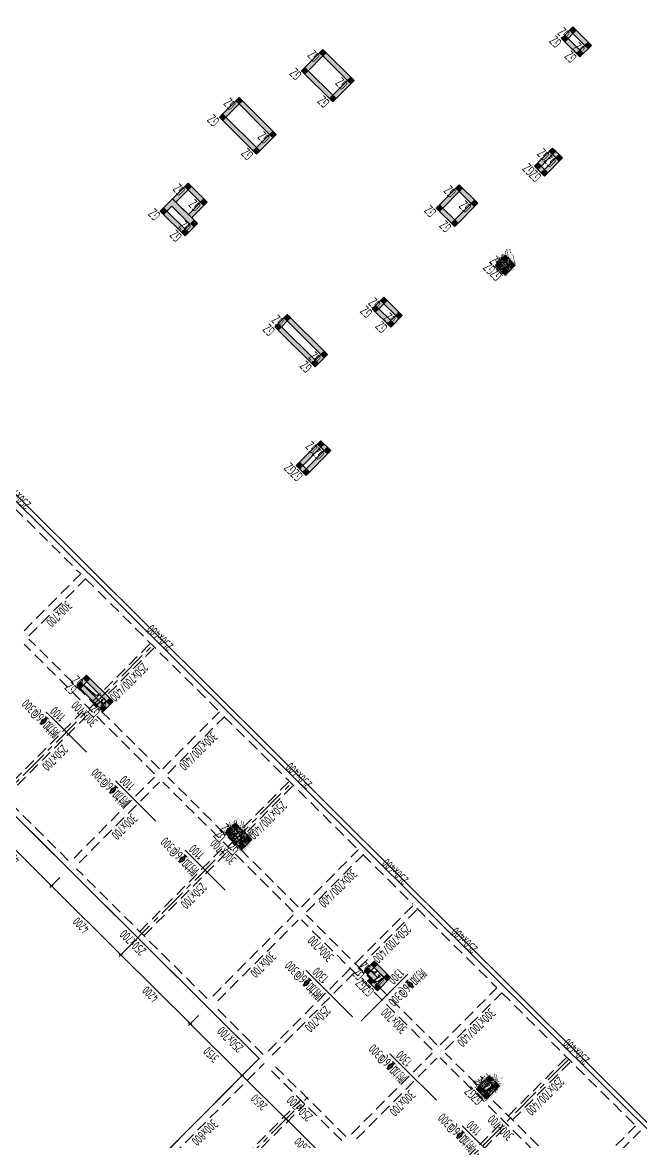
# Model space of a CAD drawing. Extents: x 517450926 to 520131079, y 3499134486 to 3500888201.
# Drawn here: x 518456672 to 518483211, y 3500326340 to 3500374383 of the extents above; entities that cross this region are included whole.
import ezdxf
from ezdxf.enums import TextEntityAlignment as Align

# ---------------------------------------------------------------- set-up
doc = ezdxf.new("R2010")
doc.units = 0
doc.header["$LTSCALE"] = 1000
doc.header["$MEASUREMENT"] = 0
doc.linetypes.add('CENTER', pattern=[2, 1.25, -0.25, 0.25, -0.25])
doc.linetypes.add('DASHED', pattern=[0.75, 0.5, -0.25])
doc.layers.get('0').update_dxf_attribs({"linetype": 'CONTINUOUS'})
doc.layers.get('Defpoints').update_dxf_attribs({"color": 2, "linetype": 'CONTINUOUS'})
for name, color, linetype in [('S_AXIS', 8, 'CENTER'), ('S_AXIS_DIMS', 3, 'CONTINUOUS'), ('S_BEAM', 4, 'DASHED'), ('S_BEAM_SECD_TEXT_HORZ', 9, 'CONTINUOUS'), ('S_BEAM_TEXT_HORZ', 7, 'CONTINUOUS'), ('S_BEAM_TEXT_VERT', 41, 'CONTINUOUS'), ('S_COLU', 2, 'CONTINUOUS'), ('S_COLU_HACH', 15, 'CONTINUOUS'), ('S_COLU_TEXT', 7, 'CONTINUOUS'), ('S_DETL', 7, 'CONTINUOUS'), ('S_DETL_HACH', 254, 'CONTINUOUS'), ('S_FLOR_ENHN', 91, 'DASHED'), ('S_FLOR_TEXT', 51, 'CONTINUOUS'), ('S_HOLE', 201, 'CONTINUOUS'), ('S_PLAN_REIN', 1, 'CONTINUOUS')]:
    doc.layers.add(name, color=color, linetype=linetype)
doc.styles.add('TH-STYLE3', font='tssdeng.shx', dxfattribs={"width": 0.7, "bigfont": 'tssdchn.shx'})
doc.styles.add('样式 1', font='Tssdeng.shx', dxfattribs={"width": 0.7, "bigfont": 'Tssdchn.shx'})
doc.dimstyles.new('TSSD_100_100', dxfattribs={"dimtxt": 375, "dimasz": 100, "dimexe": 100, "dimexo": 0, "dimgap": 125, "dimtad": 1, "dimdec": 1, "dimdsep": 46, "dimtxsty": 'TH-STYLE3', "dimblk": 'ARCHTICK', "dimcen": -100, "dimdle": 100, "dimclrt": 7, "dimadec": 0, "dimazin": 0, "dimtfac": 1, "dimtdec": 1, "dimtix": 1, "dimtmove": 2, "dimatfit": 3, "dimldrblk": 'ARCHTICK', "dimfxl": 500, "dimfxlon": 1, "dimtolj": 1, "dimtzin": 0, "dimarcsym": 0})
pattern_1 = [(49.99999999999999, (-4138.909421205521, -3263.730762004852), (71.72601826007536, -6.275213498259504), [7.5, -82.5]), (355, (-4138.909421205521, -3263.730762004852), (-13.8751333613, 75.21921337000119), [6, -66]), (100.45144446, (-4132.93225312233, -3264.253695964813), (57.8508846727112, 68.94399909686294), [6.374019199999998, -70.11421119999997]), (46.18420000000002, (-4138.909421205521, -3243.730761528015), (106.7241330671573, -16.55192807930766), [11.25, -123.75]), (96.63563549, (-4130.015746593475, -3245.110092639923), (93.46619456742285, 97.41186007745506), [9.5610342, -105.171376]), (351.1841639899999, (-4138.909421205521, -3243.730761528015), (93.46619450547733, 97.41186002699904), [9, -99.0000001]), (20.99999999999998, (-4128.909420967102, -3248.730761528015), (59.69070521184618, -40.2618890665339), [7.5, -82.5]), (326.0000000000001, (-4128.909420967102, -3248.730761528015), (24.33153319215817, 72.5150045046853), [6, -66]), (71.45144473999999, (-4123.935195684433, -3252.085919380188), (84.02223767299711, 32.25311528063538), [6.374019000000001, -70.1142112]), (37.50000000000001, (-4138.909421205521, -3263.730762004852), (1.215985531729071, 33.28938538313115), [0, -65.19999999999999, 0, -67, 0, -66.25]), (7.499999999999987, (-4138.909421205521, -3263.730762004852), (26.30695374421486, 39.44117118823603), [0, -38.2, 0, -63.7, 0, -25.25]), (327.4999999999999, (-4161.209421157837, -3263.730761528015), (53.38224361724092, -2.255487173437977), [0, -25, 0, -78, 0, -103.5]), (317.5, (-4171.209421157837, -3263.730761528015), (58.31861693423862, 10.01049823323177), [0, -32.49999999999999, 0, -51.79999999999999, 0, -73.49999999999999])]

# ---------------------------------------------------------------- blocks, each defined once
blk = doc.blocks.new('_ArchTick')
at = {"color": 0, "const_width": 0.25}
blk.add_lwpolyline([(-0.5303300858904549, -0.5303300858895454), (0.5303300858904549, 0.5303300858895454)], dxfattribs=at)
blk = doc.blocks.new('*D200')
at = {"layer": 'Defpoints', "color": 0, "transparency": 16777216}
for p in [(518468712.2200921, 3500328039.762337), (518467988.9132516, 3500327312.473212), (518470555.8642349, 3500326206.465788)]:
    blk.add_point(p, dxfattribs=at)
at = {"layer": 'S_AXIS_DIMS', "color": 0, "lineweight": -2, "transparency": 16777216}
for p, q in [((518468341.4947124, 3500327666.995868), (518467918.3969595, 3500327241.568681)), ((518469903.3355839, 3500325408.533333), (518467918.0087204, 3500327382.989504)), ((518470185.0125134, 3500325833.572281), (518469761.9147606, 3500325408.145094))]:
    blk.add_line(p, q, dxfattribs=at)
at = {"layer": 'S_AXIS_DIMS', "color": 0, "lineweight": -2, "transparency": 16777216, "xscale": 100, "yscale": 100, "zscale": 100}
for p, rotation in [((518467988.9132516, 3500327312.473212), 135.1572922653654), ((518469832.4310527, 3500325479.049625), 315.1572922653655)]:
    blk.add_blockref('_ArchTick', p, dxfattribs=dict(at, rotation=rotation))
at = {"layer": 'S_AXIS_DIMS', "color": 7, "transparency": 16777216, "insert": (518468690.3087392, 3500326174.184759), "char_height": 375, "attachment_point": 5, "rotation": 135.1572922653654, "style": 'TH-STYLE3'}
blk.add_mtext('\\A1;2600', dxfattribs=at)
blk = doc.blocks.new('*D201')
at = {"layer": 'Defpoints', "color": 0, "transparency": 16777216}
for p in [(518464599.8836174, 3500332129.834293), (518463876.4504483, 3500331402.418144), (518466833.2682326, 3500329908.425961)]:
    blk.add_point(p, dxfattribs=at)
at = {"layer": 'S_AXIS_DIMS', "color": 0, "lineweight": -2, "transparency": 16777216}
for p, q in [((518466180.8659198, 3500329110.62054), (518463805.545917, 3500331472.934436)), ((518464229.031909, 3500331756.9408), (518463805.9341562, 3500331331.513613)), ((518466462.5428495, 3500329535.659488), (518466039.4450967, 3500329110.232301))]:
    blk.add_line(p, q, dxfattribs=at)
at = {"layer": 'S_AXIS_DIMS', "color": 0, "lineweight": -2, "transparency": 16777216, "xscale": 100, "yscale": 100, "zscale": 100}
for p, rotation in [((518463876.4504483, 3500331402.418144), 135.1572922653654), ((518466109.9613888, 3500329181.136832), 315.1572922653655)]:
    blk.add_blockref('_ArchTick', p, dxfattribs=dict(at, rotation=rotation))
at = {"layer": 'S_AXIS_DIMS', "color": 7, "transparency": 16777216, "insert": (518464772.8425057, 3500330070.200828), "char_height": 375, "attachment_point": 5, "rotation": 135.1572922653654, "style": 'TH-STYLE3'}
blk.add_mtext('\\A1;3150', dxfattribs=at)
blk = doc.blocks.new('*D202')
at = {"layer": 'Defpoints', "color": 0, "transparency": 16777216}
for p in [(518461621.8933091, 3500335091.51856), (518460898.46014, 3500334364.102411), (518464599.8836174, 3500332129.834293)]:
    blk.add_point(p, dxfattribs=at)
at = {"layer": 'S_AXIS_DIMS', "color": 0, "lineweight": -2, "transparency": 16777216}
for p, q in [((518463947.3549783, 3500331331.901851), (518460827.5556087, 3500334434.618703)), ((518461251.0416007, 3500334718.625067), (518460827.9438479, 3500334293.19788)), ((518464229.031908, 3500331756.940799), (518463805.9341552, 3500331331.513612))]:
    blk.add_line(p, q, dxfattribs=at)
at = {"layer": 'S_AXIS_DIMS', "color": 0, "lineweight": -2, "transparency": 16777216, "xscale": 100, "yscale": 100, "zscale": 100}
for p, rotation in [((518460898.46014, 3500334364.102411), 135.1572922653654), ((518463876.4504473, 3500331402.418142), 315.1572922653655)]:
    blk.add_blockref('_ArchTick', p, dxfattribs=dict(at, rotation=rotation))
at = {"layer": 'S_AXIS_DIMS', "color": 7, "transparency": 16777216, "insert": (518462167.0918806, 3500332661.683617), "char_height": 375, "attachment_point": 5, "rotation": 135.1572922653654, "style": 'TH-STYLE3'}
blk.add_mtext('\\A1;4200', dxfattribs=at)
blk = doc.blocks.new('*D203')
at = {"layer": 'Defpoints', "color": 0, "transparency": 16777216}
for p in [(518458643.9030025, 3500338053.202831), (518457920.4698329, 3500337325.786682), (518461621.8933091, 3500335091.51856)]:
    blk.add_point(p, dxfattribs=at)
at = {"layer": 'S_AXIS_DIMS', "color": 0, "lineweight": -2, "transparency": 16777216}
for p, q in [((518458273.0512938, 3500337680.309338), (518457849.9535408, 3500337254.882151)), ((518460969.3646722, 3500334293.586121), (518457849.5653017, 3500337396.302974)), ((518461251.0416021, 3500334718.625069), (518460827.9438491, 3500334293.197881))]:
    blk.add_line(p, q, dxfattribs=at)
at = {"layer": 'S_AXIS_DIMS', "color": 0, "lineweight": -2, "transparency": 16777216, "xscale": 100, "yscale": 100, "zscale": 100}
for p, rotation in [((518457920.4698329, 3500337325.786682), 135.1572922653654), ((518460898.4601412, 3500334364.102412), 315.1572922653655)]:
    blk.add_blockref('_ArchTick', p, dxfattribs=dict(at, rotation=rotation))
at = {"layer": 'S_AXIS_DIMS', "color": 7, "transparency": 16777216, "insert": (518459189.1015742, 3500335623.367887), "char_height": 375, "attachment_point": 5, "rotation": 135.1572922653654, "style": 'TH-STYLE3'}
blk.add_mtext('\\A1;4200', dxfattribs=at)
blk = doc.blocks.new('*D204')
at = {"layer": 'Defpoints', "color": 0, "transparency": 16777216}
for p in [(518455665.9126854, 3500341014.887097), (518454942.4795222, 3500340287.470954), (518458643.9030025, 3500338053.202831)]:
    blk.add_point(p, dxfattribs=at)
at = {"layer": 'S_AXIS_DIMS', "color": 0, "lineweight": -2, "transparency": 16777216}
for p, q in [((518455295.0609829, 3500340641.99361), (518454871.9632301, 3500340216.566423)), ((518457991.3743646, 3500337255.27039), (518454871.574991, 3500340357.987246)), ((518458273.0512941, 3500337680.309338), (518457849.9535413, 3500337254.882151))]:
    blk.add_line(p, q, dxfattribs=at)
at = {"layer": 'S_AXIS_DIMS', "color": 0, "lineweight": -2, "transparency": 16777216, "xscale": 100, "yscale": 100, "zscale": 100}
for p, rotation in [((518454942.4795222, 3500340287.470954), 135.1572922653654), ((518457920.4698334, 3500337325.786682), 315.1572922653655)]:
    blk.add_blockref('_ArchTick', p, dxfattribs=dict(at, rotation=rotation))
at = {"layer": 'S_AXIS_DIMS', "color": 7, "transparency": 16777216, "insert": (518456211.1112647, 3500338585.052158), "char_height": 375, "attachment_point": 5, "rotation": 135.1572922653654, "style": 'TH-STYLE3'}
blk.add_mtext('\\A1;4200', dxfattribs=at)
blk = doc.blocks.new('*D274')
at = {"layer": 'Defpoints', "color": 0, "linetype": 'ByBlock', "transparency": 16777216}
for p in [(518492728.8326523, 3500360413.651875), (518480770.0799868, 3500349120.81781), (518484655.4987247, 3500346222.291431), (518484347.5963771, 3500344857.716622), (518499003.8960669, 3500330986.841314)]:
    blk.add_point(p, dxfattribs=at)
at = {"layer": 'S_AXIS_DIMS', "color": 0, "linetype": 'ByBlock', "lineweight": -2, "transparency": 16777216}
blk.add_arc((518484594.9764324, 3500345316.864654), 907.4472984493241, 61.68507382929456, 135.1572922645597, dxfattribs=at)
at = {"layer": 'S_AXIS_DIMS', "color": 0, "linetype": 'ByBlock', "lineweight": -2, "transparency": 16777216, "xscale": 100, "yscale": 100, "zscale": 100}
for p, rotation in [((518483951.5551797, 3500345956.762842), 225.1572922645597), ((518485025.3946271, 3500346115.739348), 331.6850738292945)]:
    blk.add_blockref('_ArchTick', p, dxfattribs=dict(at, rotation=rotation))
at = {"layer": 'S_AXIS_DIMS', "color": 7, "linetype": 'ByBlock', "transparency": 16777216, "insert": (518484507.8471344, 3500345905.397382), "char_height": 375, "attachment_point": 5, "rotation": 188.42118304689592, "style": 'TH-STYLE3'}
blk.add_mtext('\\A1;73°', dxfattribs=at)
blk = doc.blocks.new('*D184')
at = {"layer": 'Defpoints', "color": 0, "transparency": 16777216}
for p in [(518466833.2682323, 3500329908.425961), (518466109.9613976, 3500329181.136841), (518468712.3464351, 3500328039.889375)]:
    blk.add_point(p, dxfattribs=at)
at = {"layer": 'S_AXIS_DIMS', "color": 0, "lineweight": -2, "transparency": 16777216}
for p, q in [((518466462.5428584, 3500329535.659497), (518466039.4451053, 3500329110.23231)), ((518468059.8177879, 3500327241.956924), (518466039.0568666, 3500329251.653133)), ((518468341.4947174, 3500327666.995872), (518467918.3969643, 3500327241.568685))]:
    blk.add_line(p, q, dxfattribs=at)
at = {"layer": 'S_AXIS_DIMS', "color": 0, "lineweight": -2, "transparency": 16777216, "xscale": 100, "yscale": 100, "zscale": 100}
for p, rotation in [((518466109.9613976, 3500329181.136841), 135.1572922653654), ((518467988.9132566, 3500327312.473216), 315.1572922653655)]:
    blk.add_blockref('_ArchTick', p, dxfattribs=dict(at, rotation=rotation))
at = {"layer": 'S_AXIS_DIMS', "color": 7, "transparency": 16777216, "insert": (518466829.0739141, 3500328025.228369), "char_height": 375, "attachment_point": 5, "rotation": 135.1572922653654, "style": 'TH-STYLE3'}
blk.add_mtext('\\A1;2650', dxfattribs=at)
blk = doc.blocks.new('A$C04C438BD')
at = {"layer": 'S_COLU_HACH'}
blk.add_hatch(color=256, dxfattribs=at).paths.add_polyline_path([(0, 200), (200, 200), (200, 0), (0, 0)])
at = {"layer": 'S_COLU'}
blk.add_lwpolyline([(0, 200), (200, 200), (200, 0), (0, 0)], close=True, dxfattribs=at)
at = {"layer": 'S_COLU_TEXT', "style": 'TH-STYLE3', "width": 0.65}
blk.add_text('GZ', height=420, dxfattribs=at).set_placement((70, 270))
blk = doc.blocks.new('A$C764F1892')
at = {"layer": 'S_DETL_HACH'}
h = blk.add_hatch(dxfattribs=at)
h.set_pattern_fill('AR-CONC', color=256, scale=10)
h.set_pattern_definition(pattern_1)
h.paths.add_polyline_path([(98500.5081717968, 42205.2182393074), (98500.49138855934, 43005.21823835373), (97900.4982073307, 43004.12108755112), (97900.51499223709, 42204.12108850479)])
h.paths.add_polyline_path([(98300.49988651276, 42405.21823978424), (98100.49988627434, 42404.12108612061), (98100.49988603592, 42804.12108707428), (98300.49988746643, 42805.21823978424)], flags=16)
h = blk.add_hatch(dxfattribs=at)
h.set_pattern_fill('AR-CONC', color=256, scale=10)
h.set_pattern_definition(pattern_1)
h.paths.add_polyline_path([(104500.4999988079, 42204.12104845047), (105500.4999921322, 42204.12104654312), (105500.4999959469, 42804.1210474968), (105100.4999995232, 42804.12104797363), (105100.4999995232, 43004.12107896805), (104500.4999980927, 43004.12107849121)])
h.paths.add_polyline_path([(104700.4999988079, 42404.12104797363), (104700.4999978542, 42804.12107849121), (104900.4999992847, 42804.12107849121), (104900.4999995232, 42604.12104940414), (105300.4999945164, 42604.12104797363), (105300.4999935627, 42404.12104701996)], flags=16)
h = blk.add_hatch(dxfattribs=at)
h.set_pattern_fill('AR-CONC', color=256, scale=10)
h.set_pattern_definition(pattern_1)
h.paths.add_polyline_path([(112900.2725589275, 42204.12953567505), (113900.2725548744, 42204.11275243759), (113900.499982357, 42804.10593032837), (112900.4999873638, 42804.12271595001)])
h.paths.add_polyline_path([(113100.2725584507, 42404.12103700638), (113100.4999873638, 42604.12103700638), (113700.4999845028, 42604.12103748322), (113700.9510924816, 42404.12103748322)], flags=16)
h = blk.add_hatch(dxfattribs=at)
h.set_pattern_fill('AR-CONC', color=256, scale=10)
h.set_pattern_definition(pattern_1)
h.paths.add_polyline_path([(121300.4999873638, 42204.12097978592), (122900.4999928474, 42204.12097930908), (122900.4999916553, 42804.12096261978), (121300.4999871254, 42804.12096214294)])
h.paths.add_polyline_path([(121500.499986887, 42404.12097978592), (121500.4999871254, 42604.12096214294), (122700.4999921322, 42604.12096261978), (122700.4999923706, 42404.12097930908)], flags=16)
h = blk.add_hatch(dxfattribs=at)
h.set_pattern_fill('AR-CONC', color=256, scale=10)
h.set_pattern_definition(pattern_1)
h.paths.add_polyline_path([(122270.5052266121, 27979.33883428574), (122870.5048058033, 27979.33883428574), (122870.5048058033, 29479.33866739273), (122270.5052268505, 29479.33866691589)])
h.paths.add_polyline_path([(122470.5052268505, 28179.33883428574), (122470.5052268505, 29279.33866691589), (122670.5048062801, 29279.33866691589), (122670.5048058033, 28179.33883428574)], flags=16)
h = blk.add_hatch(dxfattribs=at)
h.set_pattern_fill('AR-CONC', color=256, scale=10)
h.set_pattern_definition(pattern_1)
h.paths.add_polyline_path([(125280.4750881195, 25154.35542726517), (127720.5005919933, 25154.33863544464), (127720.5005931854, 25904.33852863312), (125280.4750883579, 25904.35531949997)])
h.paths.add_polyline_path([(125480.4750883579, 25354.35374736786), (125480.4750881195, 25704.35364055634), (127520.5005919933, 25704.34020900726), (127520.5005919933, 25354.34031438828)], flags=16)
h = blk.add_hatch(dxfattribs=at)
h.set_pattern_fill('AR-CONC', color=256, scale=10)
h.set_pattern_definition(pattern_1)
h.paths.add_polyline_path([(133200.500595808, 25104.12337779999), (134700.6544926167, 25104.12337827682), (134700.6544909477, 25854.2011346817), (133200.5005939007, 25854.20113325119)])
h.paths.add_polyline_path([(133400.5005948544, 25354.1831870079), (133400.5005943775, 25654.20113420486), (134500.654491663, 25654.20113420486), (134500.6544923782, 25354.18318748474)], flags=16)
h = blk.add_hatch(dxfattribs=at)
h.set_pattern_fill('AR-CONC', color=256, scale=10)
h.set_pattern_definition(pattern_1)
h.paths.add_polyline_path([(133750.4999945164, 25104.12337779999), (133550.4999945164, 25104.12337827682), (133550.4999940395, 24154.12337732315), (134700.499994278, 24154.12337875366), (134700.4999940395, 25104.12337875366), (134500.4999945164, 25104.12337827682), (134500.4999940395, 24354.12337827682), (133750.499994278, 24354.12337779999)])
h = blk.add_hatch(dxfattribs=at)
h.set_pattern_fill('AR-CONC', color=256, scale=10)
h.set_pattern_definition(pattern_1)
h.paths.add_polyline_path([(124180.4177405834, 22404.32583284378), (124180.4177396297, 21704.32583284378), (125300.417740345, 21704.32583141327), (125300.4177408218, 22404.32583093643)])
h.paths.add_polyline_path([(125100.4177410603, 22204.32583093643), (125100.417740345, 21904.32583093643), (124380.4177396297, 21904.32583189011), (124380.4177398682, 22204.32583236694)], flags=16)
h = blk.add_hatch(dxfattribs=at)
h.set_pattern_fill('AR-CONC', color=256, scale=10)
h.set_pattern_definition(pattern_1)
h.paths.add_polyline_path([(133501.5358030796, 21204.12119722366), (133501.5358030796, 20004.12119722366), (135750.4999945164, 20004.12119674683), (135750.499994278, 21204.1211977005)])
h.paths.add_polyline_path([(135550.499994278, 21004.12119722366), (135550.4999945164, 20204.12119722366), (133701.5358030796, 20204.12119722366), (133701.5358030796, 21004.12119722366)], flags=16)
h = blk.add_hatch(dxfattribs=at)
h.set_pattern_fill('AR-CONC', color=256, scale=10)
h.set_pattern_definition(pattern_1)
h.paths.add_polyline_path([(122870.502882719, 16754.33669900894), (122870.5028822422, 17354.34490442276), (122270.5029523373, 17354.34490394592), (122270.5029535294, 16754.3366985321)])
h.paths.add_polyline_path([(122470.5029532909, 16954.33669900894), (122470.5029528141, 17154.34490394592), (122670.5028822422, 17154.34490394592), (122670.5028824806, 16954.33669900894)], flags=16)
h = blk.add_hatch(dxfattribs=at)
h.set_pattern_fill('AR-CONC', color=256, scale=10)
h.set_pattern_definition(pattern_1)
h.paths.add_polyline_path([(125280.5005738735, 16004.34695386887), (126400.5005731583, 16004.34695386887), (126400.4800298214, 17404.34694242477), (125280.4800302982, 17404.34694242477)])
h.paths.add_polyline_path([(125480.5005726814, 16204.34695339203), (125480.4974439144, 17204.34703159332), (126200.4974439144, 17204.34703111649), (126200.5005729198, 16204.34695339203)], flags=16)
h = blk.add_hatch(dxfattribs=at)
h.set_pattern_fill('AR-CONC', color=256, scale=10)
h.set_pattern_definition(pattern_1)
h.paths.add_polyline_path([(132760.6193854809, 16004.53140306473), (134650.6193854809, 16004.53140449524), (134650.6193921566, 17304.54483652115), (132760.6193912029, 17304.54483509064)])
h.paths.add_polyline_path([(132960.6193902493, 17104.54483556747), (134450.6193912029, 17104.54483652115), (134450.6193869114, 16204.5314040184), (132960.6193864346, 16204.53140306473)], flags=16)
h = blk.add_hatch(dxfattribs=at)
h.set_pattern_fill('AR-CONC', color=256, scale=10)
h.set_pattern_definition(pattern_1)
h.paths.add_polyline_path([(124075.3520002365, 12054.33840370178), (124675.352432251, 12054.33840370178), (124675.3524320126, 13154.31846618652), (124075.3519999981, 13154.31846666336)])
h.paths.add_polyline_path([(124275.3520002365, 12254.33840370178), (124275.3519999981, 12954.31846666336), (124475.3524320126, 12954.31846618652), (124475.3524324894, 12254.33840370178)], flags=16)
h = blk.add_hatch(dxfattribs=at)
h.set_pattern_fill('AR-CONC', color=256, scale=10)
h.set_pattern_definition(pattern_1)
h.paths.add_polyline_path([(126600.500531435, 8454.340247154236), (126600.5005311966, 7754.326837062836), (127720.5005333424, 7754.326843261719), (127720.5005328655, 8454.340254306793)])
h.paths.add_polyline_path([(126800.5005321503, 8254.340247154236), (127520.5005331039, 8254.340254306793), (127520.5005333424, 7954.326843261719), (126800.5005319118, 7954.326836585999)], flags=16)
at = {"layer": 'S_DETL'}
for points in [[(97900.4982073307, 43004.12108755112), (98500.49138855934, 43005.21823835373), (98500.5081717968, 42205.2182393074), (97900.51499223709, 42204.12108850479)], [(98300.49988746643, 42805.21823978424), (98100.49988603592, 42804.12108707428), (98100.49988627434, 42404.12108612061), (98300.49988651276, 42405.21823978424)], [(105500.4999959469, 42804.1210474968), (105100.4999995232, 42804.12104797363), (105100.4999995232, 43004.12107896805), (104500.4999980927, 43004.12107849121), (104500.4999988079, 42204.12104845047), (105500.4999921322, 42204.12104654312)], [(112900.4999873638, 42804.12271595001), (112900.2725589275, 42204.12953567505), (113900.2725548744, 42204.11275243759), (113900.499982357, 42804.10593032837)], [(121300.4999871254, 42804.12096214294), (122900.4999916553, 42804.12096261978), (122900.4999928474, 42204.12097930908), (121300.4999873638, 42204.12097978592)], [(113100.2725584507, 42404.12103700638), (113100.4999873638, 42604.12103700638), (113700.4999845028, 42604.12103748322), (113700.9510924816, 42404.12103748322)], [(121500.4999871254, 42604.12096214294), (122700.4999921322, 42604.12096261978), (122700.4999923706, 42404.12097930908), (121500.499986887, 42404.12097978592)], [(122870.5048058033, 29479.33866739273), (122870.5048058033, 27979.33883428574), (122270.5052266121, 27979.33883428574), (122270.5052268505, 29479.33866691589)], [(122670.5048062801, 29279.33866691589), (122670.5048058033, 28179.33883428574), (122470.5052268505, 28179.33883428574), (122470.5052268505, 29279.33866691589)], [(127720.5005919933, 25154.33863544464), (127720.5005931854, 25904.33852863312), (125280.4750883579, 25904.35531949997), (125280.4750881195, 25154.35542726517)], [(127520.5005919933, 25354.34031438828), (127520.5005919933, 25704.34020900726), (125480.4750881195, 25704.35364055634), (125480.4750883579, 25354.35374736786)], [(134700.6544909477, 25854.2011346817), (134700.6544926167, 25104.12337827682), (133200.500595808, 25104.12337779999), (133200.5005939007, 25854.20113325119)], [(134500.654491663, 25654.20113420486), (134500.6544923782, 25354.18318748474), (133400.5005948544, 25354.1831870079), (133400.5005943775, 25654.20113420486)], [(134500.4999940395, 24354.12337827682), (134500.4999945164, 25104.12337732315), (133750.499994278, 25104.12337779999), (133750.499994278, 24354.12337779999)], [(125300.4177408218, 22404.32583093643), (125300.417740345, 21704.32583141327), (124180.4177396297, 21704.32583284378), (124180.4177405834, 22404.32583284378)], [(125100.4177410603, 22204.32583093643), (125100.417740345, 21904.32583093643), (124380.4177396297, 21904.32583189011), (124380.4177398682, 22204.32583236694)], [(133501.5358030796, 20004.12119722366), (135750.4999945164, 20004.12119674683), (135750.499994278, 21204.1211977005), (133501.5358030796, 21204.12119722366)], [(133701.5358030796, 20204.12119722366), (135550.4999945164, 20204.12119722366), (135550.499994278, 21004.12119722366), (133701.5358030796, 21004.12119722366)], [(122870.5028822422, 17354.34490442276), (122870.502882719, 16754.33669900894), (122270.5029535294, 16754.3366985321), (122270.5029523373, 17354.34490394592)], [(126400.4800298214, 17404.34694242477), (126400.5005731583, 16004.34695386887), (125280.5005738735, 16004.34695386887), (125280.4800302982, 17404.34694242477)], [(134650.6193921566, 17304.54483652115), (134650.6193854809, 16004.53140449524), (132760.6193854809, 16004.53140306473), (132760.6193912029, 17304.54483509064)], [(122670.5028822422, 17154.34490394592), (122670.5028824806, 16954.33669900894), (122470.5029532909, 16954.33669900894), (122470.5029528141, 17154.34490394592)], [(126200.4974439144, 17204.34703111649), (126200.5005729198, 16204.34695339203), (125480.5005726814, 16204.34695339203), (125480.4974439144, 17204.34703159332)], [(134450.6193912029, 17104.54483652115), (134450.6193869114, 16204.5314040184), (132960.6193864346, 16204.53140306473), (132960.6193902493, 17104.54483556747)], [(124675.3524320126, 13154.31846618652), (124675.352432251, 12054.33840370178), (124075.3520002365, 12054.33840370178), (124075.3519999981, 13154.31846666336)], [(124475.3524320126, 12954.31846618652), (124475.3524324894, 12254.33840370178), (124275.3520002365, 12254.33840370178), (124275.3519999981, 12954.31846666336)], [(127720.5005333424, 7754.326843261719), (127720.5005328655, 8454.340254306793), (126600.500531435, 8454.340247154236), (126600.5005311966, 7754.326837062836)], [(127520.5005333424, 7954.326843261719), (127520.5005331039, 8254.340254306793), (126800.5005321503, 8254.340247154236), (126800.5005319118, 7954.326836585999)]]:
    blk.add_lwpolyline(points, close=True, dxfattribs=at)
for points in [[(105300.4999935627, 42604.12104797363), (104900.4999995232, 42604.12104940414), (104900.4999992847, 42804.12107849121), (104700.4999978542, 42804.12107849121), (104700.4999988079, 42404.12104797363), (105300.4999935627, 42404.12104701996), (105300.4999945164, 42604.12104797363)], [(133550.4999945164, 25104.12337827682), (133550.4999940395, 24154.12337732315), (134700.499994278, 24154.12337875366), (134700.4999940395, 25104.12337875366)]]:
    blk.add_lwpolyline(points, dxfattribs=at)
at = {"layer": 'S_COLU'}
for p in [(97900.49820780754, 42804.12108707428), (98300.49139976501, 42804.5400929451), (104500.4999980927, 42804.12107849121), (104900.4999992847, 42804.12107801437), (105300.5000071526, 42603.44290208817), (112900.4999873638, 42604.12271595001), (113700.4999938011, 42603.42778491974), (121300.4999871254, 42604.12096214294), (122700.5000035763, 42603.44281721115), (97901.59412693977, 42204.80120611191), (98301.58731913567, 42205.22021198273), (104500.4999976158, 42204.12104797363), (105300.5000047684, 42204.12104654312), (112900.499986887, 42204.12273359299), (113700.4999935627, 42203.42780208588), (121300.4999873638, 42204.12097978592), (122700.5000035763, 42203.44283437729), (122270.5052268505, 29279.33866691589), (122670.5048062801, 29279.33866691589), (122270.5052278042, 27979.33883428574), (122670.504806757, 27979.33883428574), (125280.4750883579, 25704.35531949997), (127520.500592947, 25704.35531711578), (133200.5005939007, 25654.20113372803), (134500.6544911861, 25654.20113706589), (125280.4713037014, 25154.35564422607), (127520.4968080521, 25154.35564136505), (133200.5005941391, 25104.12337779999), (133550.4999940395, 24154.12337732315), (134500.499994278, 24154.12337875366), (124180.4177405834, 22204.32583284378), (125100.4177410603, 22204.32583236694), (124180.4177405834, 21704.32583236694), (125100.4177405834, 21704.32583189011), (133501.5358030796, 21004.12119722366), (135550.499994278, 21004.12119722366), (133501.5358030796, 20004.12119722366), (135550.4999945164, 20004.12119626999), (122270.5029525757, 17154.34490394592), (122670.5028820038, 17154.34490346909), (125280.4800302982, 17204.34694242477), (126200.4655501842, 17204.36044216156), (132760.6193912029, 17104.5448346138), (134450.6193912029, 17104.54482698441), (122270.5029530525, 16754.33669948578), (122670.5028820038, 16754.33669900894), (125280.5150527954, 16004.33345460892), (126200.5005731583, 16004.3469543457), (132760.6193912029, 16004.53140258789), (134450.6193914413, 16004.53139400482), (124075.3519999981, 12954.31846618652), (124475.3524320126, 12954.31846618652), (124075.3520002365, 12054.33840370178), (124475.3524317741, 12054.33840417862), (126600.500531435, 8254.340247154236), (127520.5005321503, 8254.34024810791), (126600.500531435, 7754.326842784882), (127520.5005323887, 7754.326843261719)]:
    blk.add_blockref('A$C04C438BD', p, dxfattribs=at)

msp = doc.modelspace()

# ---------------------------------------------------------------- linework, layer by layer
at = {"layer": 'S_AXIS'}
for p, q in [((518455295.0609813, 3500340641.993609), (518462259.1860011, 3500347644.460757)), ((518461251.0415995, 3500334718.625068), (518468215.1666166, 3500341721.092219)), ((518467963.0675403, 3500317643.323621), (518480127.1278412, 3500329874.355149)), ((518463141.559428, 3500322438.431488), (518468923.8952884, 3500328252.602947))]:
    msp.add_line(p, q, dxfattribs=at)
at = {"layer": 'S_BEAM'}
for p, q in [((518453147.9537424, 3500356705.804301), (518459174.8388915, 3500350711.919469)), ((518456742.0249587, 3500348265.71128), (518459174.8388915, 3500350711.919469)), ((518456954.7385522, 3500348054.162404), (518459387.5524852, 3500350500.370592)), ((518459387.5524853, 3500350500.370592), (518465148.5456417, 3500344770.921855)), ((518462556.5865985, 3500342341.956384), (518456955.1286327, 3500347912.743462)), ((518462345.0377219, 3500342129.242791), (518456743.5797562, 3500347700.029868)), ((518459667.226969, 3500345215.495271), (518462170.5553358, 3500347732.606122)), ((518459844.4882972, 3500345039.20454), (518462347.8166637, 3500347556.315392)), ((518455753.5727522, 3500341280.29379), (518459455.6780922, 3500345002.781676)), ((518455930.8340803, 3500341104.003059), (518459632.939421, 3500344826.490947)), ((518462698.0055633, 3500342342.342754), (518465130.8195089, 3500344788.550929)), ((518462910.7191556, 3500342130.793877), (518465343.5331017, 3500344577.002052)), ((518465325.806969, 3500344594.631125), (518471104.5262628, 3500338847.553313)), ((518458642.9324009, 3500338406.754885), (518453041.4744312, 3500343977.541964)), ((518458890.1276658, 3500338513.499925), (518462345.4241018, 3500341987.820097)), ((518459102.8412604, 3500338301.951049), (518462558.1376963, 3500341776.271221)), ((518468301.0183435, 3500336205.874253), (518462699.560378, 3500341776.66133)), ((518468512.5672203, 3500336418.587846), (518462911.1092545, 3500341989.374924)), ((518465623.2075897, 3500339292.126734), (518468126.5359532, 3500341809.237584)), ((518465800.4689171, 3500339115.836004), (518468303.7972811, 3500341632.946853)), ((518461709.5533749, 3500335356.925253), (518465411.6587127, 3500339079.413141)), ((518461886.814703, 3500335180.634523), (518465588.9200403, 3500338903.12241)), ((518468653.9861965, 3500336418.974197), (518471086.8001301, 3500338865.182386)), ((518468866.69979, 3500336207.42532), (518471299.5137239, 3500338653.633509)), ((518471281.7875908, 3500338671.262582), (518473426.6678662, 3500336538.126636)), ((518464598.9130217, 3500332483.386351), (518458997.4550569, 3500338054.173425)), ((518470958.7917701, 3500333985.757645), (518473462.1201317, 3500336502.868491)), ((518471136.0530987, 3500333809.466914), (518473639.3814597, 3500336326.57776)), ((518473603.9291946, 3500336361.835906), (518477042.7807461, 3500332941.813847)), ((518464846.1082816, 3500332590.131387), (518468301.4047207, 3500336064.451557)), ((518465058.821876, 3500332378.582511), (518468514.1183152, 3500335852.902681)), ((518474256.9989615, 3500330282.505718), (518468655.5409996, 3500335853.292792)), ((518474468.5478382, 3500330495.219312), (518468867.0898762, 3500336066.006386)), ((518467221.428278, 3500330227.817484), (518470747.2428938, 3500333773.044051)), ((518467398.689606, 3500330051.526754), (518470924.5042223, 3500333596.753321)), ((518474609.9667972, 3500330495.605677), (518477042.7807456, 3500332941.813847)), ((518474822.6803892, 3500330284.056798), (518477255.4943392, 3500332730.264971)), ((518477255.4943395, 3500332730.264971), (518482998.7613649, 3500327018.445305)), ((518467009.6852842, 3500330085.814301), (518464953.4356779, 3500332130.80489)), ((518470802.0888994, 3500326666.762882), (518474257.3853551, 3500330141.083002)), ((518480424.5284598, 3500324571.850774), (518474823.0704944, 3500330142.637852)), ((518461545.8194817, 3500324166.468641), (518467046.107457, 3500329697.003406)), ((518470378.6028814, 3500326382.756494), (518467187.9172077, 3500329555.971515)), ((518470554.8936122, 3500326560.017821), (518467364.2079388, 3500329733.232842)), ((518471014.8024917, 3500326455.214005), (518474470.0989474, 3500329929.534124)), ((518480212.9795836, 3500324359.137181), (518474611.5216174, 3500329929.924258)), ((518477535.1688179, 3500327445.389672), (518480038.4971763, 3500329962.500516)), ((518477712.4301464, 3500327269.098941), (518480215.7585042, 3500329786.209785)), ((518463052.9287637, 3500322526.576853), (518468623.7157461, 3500328128.034717)), ((518463230.1900919, 3500322350.286121), (518468800.9770741, 3500327951.743986)), ((518473656.7727408, 3500323545.640449), (518477323.6199421, 3500327232.67608)), ((518473834.0340689, 3500323369.349719), (518477500.8812703, 3500327056.385349)), ((518480565.9474333, 3500324572.237116), (518482998.7613652, 3500327018.445305)), ((518480778.6610268, 3500324360.68824), (518483211.4749588, 3500326806.896429))]:
    msp.add_line(p, q, dxfattribs=at)
at = {"layer": 'S_BEAM', "linetype": 'Continuous'}
for p, q in [((518453324.2444727, 3500356883.065629), (518506821.7132415, 3500303678.523201)), ((518458466.6416699, 3500338229.493557), (518452865.1836999, 3500343800.280636)), ((518464422.6222908, 3500332306.125023), (518458821.1643258, 3500337876.912097)), ((518466833.3945524, 3500329908.552975), (518464777.1449461, 3500331953.543563)), ((518461262.5892676, 3500324307.113117), (518466833.394551, 3500329908.552974))]:
    msp.add_line(p, q, dxfattribs=at)
at = {"layer": 'S_FLOR_ENHN', "linetype": 'ByBlock', "const_width": 50}
msp.add_lwpolyline([(518492497.9764431, 3500292537.58231), (518460910.0078029, 3500323952.590466), (518466833.3945519, 3500329908.552974), (518445632.9214733, 3500350992.942387), (518452543.5181605, 3500357941.586497), (518506962.7458335, 3500303820.332272), (518500052.1492018, 3500296871.68821), (518498421.3499807, 3500298493.55797)], close=True, dxfattribs=at)
at = {"layer": 'S_HOLE'}
for points in [[(518459843.517737, 3500345392.756637), (518459294.0076216, 3500345939.2579), (518459435.0401945, 3500346081.06695), (518459984.5503098, 3500345534.565687)], [(518460144.8619944, 3500345093.062394), (518460020.7790643, 3500345216.465904), (518460161.8115184, 3500345358.274836), (518460285.8944485, 3500345234.871325)], [(518465675.4153747, 3500339592.791551), (518465799.4983007, 3500339469.388043), (518465940.39508, 3500339611.060553), (518465816.3121541, 3500339734.46406)], [(518466100.8425597, 3500339169.6938), (518465976.759629, 3500339293.097313), (518466117.7922134, 3500339434.906375), (518466241.8751442, 3500339311.502863)], [(518471773.2050427, 3500333528.390434), (518471631.3959864, 3500333669.423013), (518471772.4285714, 3500333811.232076), (518471914.2376277, 3500333670.199497)], [(518471915.7905881, 3500333104.516207), (518471773.9815256, 3500333245.548792), (518472056.0466846, 3500333529.166907), (518472197.8557472, 3500333388.134322)], [(518476452.8945698, 3500328590.707644), (518476594.7159499, 3500328449.662809), (518476877.5548577, 3500328734.058933), (518476735.7334777, 3500328875.103768)]]:
    msp.add_lwpolyline(points, close=True, dxfattribs=at)
for points in [[(518459984.5503095, 3500345534.565687), (518459830.8355505, 3500345494.379735), (518459294.0076216, 3500345939.257899)], [(518460285.8946118, 3500345234.871162), (518460146.9095783, 3500345141.908816), (518460020.7790643, 3500345216.465904)], [(518465940.3950795, 3500339611.060552), (518465809.7924907, 3500339539.965726), (518465675.4153749, 3500339592.791551)], [(518466242.095684, 3500339311.401961), (518466125.2242959, 3500339236.657528), (518465976.7596291, 3500339293.097313)], [(518471914.2376224, 3500333670.199492), (518471786.4378858, 3500333606.030316), (518471631.395979, 3500333669.423005)], [(518472197.8557451, 3500333388.134325), (518471927.0497649, 3500333203.148063), (518471773.9815253, 3500333245.548792)], [(518476877.5548082, 3500328734.058982), (518476585.5910756, 3500328526.102006), (518476453.0674272, 3500328590.535732)]]:
    msp.add_lwpolyline(points, dxfattribs=at)
at = {"layer": 'S_PLAN_REIN'}
for points, const_width in [([(518457688.2546148, 3500344785.551718), (518459425.4167885, 3500343057.901407)], 50), ([(518460666.2449107, 3500341823.867439), (518462403.4070843, 3500340096.217127)], 50), ([(518463644.2352214, 3500338862.183168), (518465381.3973951, 3500337134.532857)], 50), ([(518468837.6657048, 3500333697.189405), (518470858.4460032, 3500331687.473925)], 50), ([(518471211.1257544, 3500331513.507492), (518473220.8412322, 3500333534.287793)], 50.00000000000001), ([(518472436.3970875, 3500330118.162943), (518474457.1773859, 3500328108.447463)], 50), ([(518475556.1964477, 3500327015.446102), (518477293.3586214, 3500325287.79579)], 50)]:
    msp.add_lwpolyline(points, dxfattribs=dict(at, const_width=const_width))

# ---------------------------------------------------------------- block references
at = {"layer": 'S_DETL', "rotation": 135.1572922454761}
msp.add_blockref('A$C764F1892', (518576333.8077895, 3500289621.09769), dxfattribs=at)

# ---------------------------------------------------------------- texts
at = {"layer": 'S_BEAM_SECD_TEXT_HORZ', "linetype": 'Continuous', "width": 0.7}
for s, rotation, style, p in [('250x700', 135.1572881541092, 'TH-STYLE3', (518456614.1193249, 3500354181.803773)), ('250x400', 135.1572881541092, 'TH-STYLE3', (518462720.772071, 3500348108.588112)), ('250x700/400', 225.1572978134186, '样式 1', (518461109.2634761, 3500346197.293557)), ('250x700', 225.1572978134186, '样式 1', (518457933.3772576, 3500342955.61698)), ('250x400', 135.1572881541092, 'TH-STYLE3', (518468676.7526901, 3500342185.219571)), ('250x700/400', 225.1572978134186, '样式 1', (518467065.2440882, 3500340273.925012)), ('250x400', 135.1572881541092, 'TH-STYLE3', (518472815.8137743, 3500338068.821992)), ('250x700', 225.1572978134186, '样式 1', (518463889.3578578, 3500337032.248463)), ('250x400', 135.1572881541092, 'TH-STYLE3', (518475784.9410161, 3500335115.952258)), ('250x400', 135.1572881541092, 'TH-STYLE3', (518480588.7139264, 3500330338.48249)), ('250x700/400', 225.1572978134186, '样式 1', (518478977.2053069, 3500328427.18794))]:
    msp.add_text(s, height=400, rotation=rotation, dxfattribs=dict(at, style=style)).set_placement(p, align=Align.CENTER)
at = {"layer": 'S_BEAM_TEXT_HORZ', "linetype": 'Continuous', "style": 'TH-STYLE3', "width": 0.7}
for s, p in [('300x700', (518459473.7808965, 3500344843.735922)), ('300x700', (518465429.7615201, 3500338920.367386)), ('250x700', (518461551.3654149, 3500335020.61813)), ('300x700', (518469613.1379608, 3500334759.897094)), ('300x700', (518472765.7687669, 3500331662.384065)), ('250x700', (518465734.7418556, 3500330860.147838)), ('250x700', (518468712.7321509, 3500327898.463573)), ('300x700', (518477341.731832, 3500327073.621261))]:
    msp.add_text(s, height=400, rotation=135.1572881541092, dxfattribs=at).set_placement(p, align=Align.CENTER)
at = {"layer": 'S_BEAM_TEXT_VERT', "linetype": 'Continuous', "style": '样式 1', "width": 0.7}
for s, p in [('300x700', (518458106.8132125, 3500349129.69257)), ('300x700/400', (518464087.2538178, 3500343235.609341)), ('300x700', (518460911.3675486, 3500339993.932733)), ('300x700/400', (518470078.4916137, 3500337347.692071)), ('250x700/400', (518472400.8282688, 3500334967.555922)), ('300x700', (518466867.348166, 3500334070.564193)), ('250x700', (518469211.8581637, 3500331738.89158)), ('300x700/400', (518476016.9411142, 3500331371.243116)), ('300x700', (518472841.054914, 3500328129.566583)), ('300x800', (518464361.5213205, 3500326866.53215))]:
    msp.add_text(s, height=400, rotation=225.1572978134186, dxfattribs=at).set_placement(p, align=Align.CENTER)
at = {"layer": 'S_FLOR_TEXT', "style": 'TH-STYLE3', "width": 0.7}
for s, height, rotation, p in [('附加%%1326@300', 400, 135.1572881541092, (518458329.5592922, 3500343936.513659)), ('1100', 400, 135.1572881541092, (518458554.2117239, 3500344606.376476)), ('附加%%1326@300', 400, 135.1572881541092, (518461307.5495881, 3500340974.82938)), ('1100', 400, 135.1572881541092, (518461532.2020198, 3500341644.692197)), ('附加%%1326@300', 400, 135.1572881541092, (518464285.5398988, 3500338013.145109)), ('1100', 400, 135.1572881541092, (518464510.1923305, 3500338683.007926)), ('附加%%1326@300', 400, 135.1572881541092, (518469620.7794446, 3500332707.118762)), ('1300', 400, 135.1572881541092, (518469845.4318762, 3500333376.981579)), ('1300', 400.0000000000001, 225.1572929705051, (518472816.4536124, 3500333813.468976)), ('附加%%1326@300', 400.0000000000001, 225.1572929705051, (518473772.9920396, 3500333827.027277)), ('附加%%1326@300', 400, 135.1572881541092, (518473219.5108272, 3500329128.092299)), ('1300', 400, 135.1572881541092, (518473444.1632589, 3500329797.955117)), ('附加%%1326@300', 400, 135.1572881541092, (518476197.5011251, 3500326166.408042)), ('1100', 400, 135.1572881541092, (518476422.1535568, 3500326836.27086))]:
    msp.add_text(s, height=height, rotation=rotation, dxfattribs=at).set_placement(p)

# ---------------------------------------------------------------- dimensions: what is measured, and where the dimension line sits
at = {"layer": 'S_AXIS_DIMS', "linetype": 'ByBlock'}
dim = msp.add_angular_dim_2l(base=(518484655.4987247, 3500346222.291431), line1=((518499003.8960672, 3500330986.841314), (518480770.0799866, 3500349120.81781)), line2=((518492728.8326524, 3500360413.651875), (518484347.5963771, 3500344857.716622)), dimstyle='TSSD_100_100', dxfattribs=at)
dim.commit()
dim.dimension.update_dxf_attribs({"geometry": '*D274', "text_midpoint": (518484507.8471346, 3500345905.397382)})
at = {"layer": 'S_AXIS_DIMS'}
for base, p1, p2, angle, picture, middle in [((518454942.4795222, 3500340287.470954), (518458643.9030023, 3500338053.202831), (518455665.9126852, 3500341014.887097), 135.1572922653654, '*D204', (518456211.1112647, 3500338585.052158)), ((518457920.4698329, 3500337325.786682), (518461621.8933088, 3500335091.51856), (518458643.9030023, 3500338053.202831), 135.1572922653654, '*D203', (518459189.1015742, 3500335623.367887)), ((518460898.46014, 3500334364.102411), (518464599.8836176, 3500332129.834293), (518461621.8933088, 3500335091.51856), 135.1572922653654, '*D202', (518462167.0918806, 3500332661.683617)), ((518463876.4504483, 3500331402.418144), (518466833.2682327, 3500329908.425961), (518464599.8836176, 3500332129.834293), 135.1572922653654, '*D201', (518464772.8425057, 3500330070.200828)), ((518466109.9613976, 3500329181.136841), (518468712.346435, 3500328039.889375), (518466833.2682324, 3500329908.42596), 135.1572922653671, '*D184', (518466829.0739141, 3500328025.228369)), ((518467988.9132516, 3500327312.473212), (518470555.8642351, 3500326206.465788), (518468712.220092, 3500328039.762337), 135.1572922653654, '*D200', (518468690.3087392, 3500326174.184759))]:
    dim = msp.add_linear_dim(base=base, p1=p1, p2=p2, angle=angle, dimstyle='TSSD_100_100', dxfattribs=at)
    dim.commit()
    dim.dimension.update_dxf_attribs({"geometry": picture, "text_midpoint": middle})

doc.saveas('drawing.dxf')
